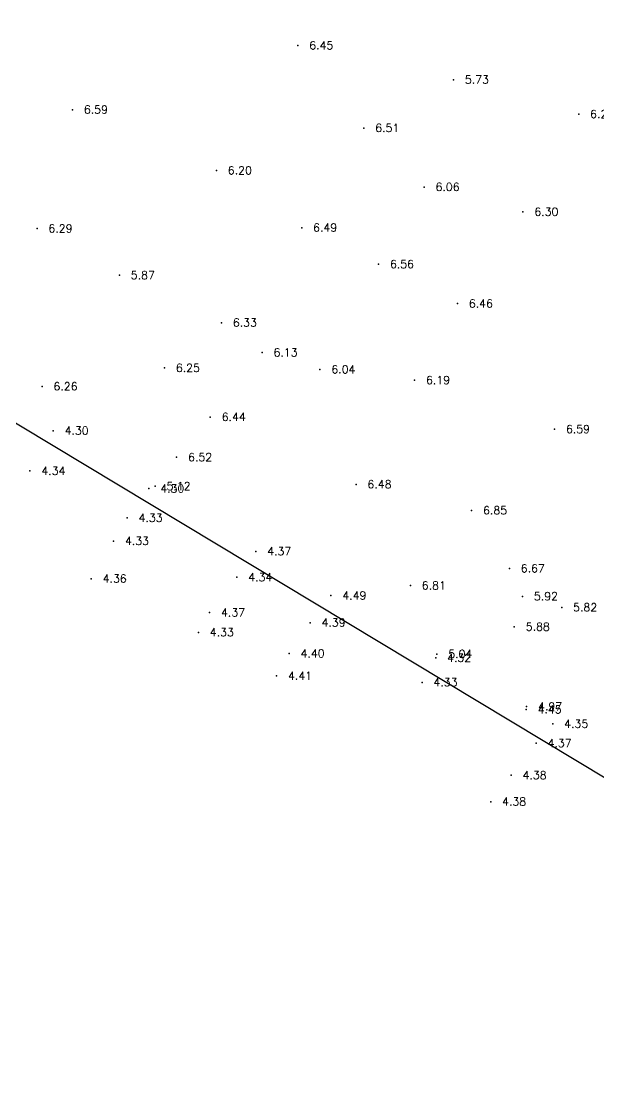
# Model space of a CAD drawing. Header units: millimetres. Extents: x 202260060 to 202696734, y 2689137542 to 2689595480.
# Drawn here: x 202347697 to 202401848, y 2689139291 to 2689237993 of the extents above; entities that cross this region are included whole.
import ezdxf

# ---------------------------------------------------------------- set-up
doc = ezdxf.new("R2010")
doc.units = ezdxf.units.MM
doc.header["$MEASUREMENT"] = 0
doc.layers.add('10', color=7, linetype='Continuous')
doc.layers.add('10-ELEV', color=1, linetype='Continuous')
doc.layers.add('海廣公司承租地線', color=112, linetype='Continuous', true_color=0x23e156)
doc.layers.get('0').off()
doc.styles.add('S6', font='SIMPLEX', dxfattribs={"height": 0.083333})

# ---------------------------------------------------------------- blocks, each defined once
blk = doc.blocks.new('10')
blk.add_point((0, 0))
at = {"layer": '10-ELEV', "style": 'S6'}
blk.add_attdef('ELEV', (2.14, -0.73), '', height=1.5, dxfattribs=at)

msp = doc.modelspace()

# ---------------------------------------------------------------- linework, layer by layer
at = {"layer": '海廣公司承租地線', "flags": 128}
msp.add_lwpolyline([(202486035, 2689206024, -0.417085), (202521358, 2689170353), (202524570, 2689168529), (202682456, 2689446356), (202682456, 2689446356), (202539467, 2689526368, -0.60837), (202480712, 2689504362), (202342372, 2689274198, -0.269318), (202324094, 2689243787), (202311038, 2689222066), (202448494, 2689139291), (202455884, 2689152294, -0.585526)], format="xyb", close=True, dxfattribs=at)

# ---------------------------------------------------------------- block references
at = {"layer": '10'}
ref = msp.add_blockref('10', (202373632, 2689235705, 6453), dxfattribs=dict(at, xscale=500, yscale=500, zscale=500))
ref.add_attrib('ELEV', '6.45', (202374704, 2689235342, 6453), dxfattribs={"layer": '10-ELEV', "height": 750, "style": 'S6'})
ref = msp.add_blockref('10', (202388215, 2689232495, 5732), dxfattribs=dict(at, xscale=500, yscale=500, zscale=500))
ref.add_attrib('ELEV', '5.73', (202389287, 2689232132, 5732), dxfattribs={"layer": '10-ELEV', "height": 750, "style": 'S6'})
ref = msp.add_blockref('10', (202352512, 2689229684, 6588), dxfattribs=dict(at, xscale=500, yscale=500, zscale=500))
ref.add_attrib('ELEV', '6.59', (202353584, 2689229321, 6588), dxfattribs={"layer": '10-ELEV', "height": 750, "style": 'S6'})
ref = msp.add_blockref('10', (202399951, 2689229267, 6214), dxfattribs=dict(at, xscale=500, yscale=500, zscale=500))
ref.add_attrib('ELEV', '6.21', (202401023, 2689228904, 6214), dxfattribs={"layer": '10-ELEV', "height": 750, "style": 'S6'})
ref = msp.add_blockref('10', (202379813, 2689227966, 6514), dxfattribs=dict(at, xscale=500, yscale=500, zscale=500))
ref.add_attrib('ELEV', '6.51', (202380885, 2689227603, 6514), dxfattribs={"layer": '10-ELEV', "height": 750, "style": 'S6'})
ref = msp.add_blockref('10', (202366001, 2689223986, 6202), dxfattribs=dict(at, xscale=500, yscale=500, zscale=500))
ref.add_attrib('ELEV', '6.20', (202367073, 2689223623, 6202), dxfattribs={"layer": '10-ELEV', "height": 750, "style": 'S6'})
ref = msp.add_blockref('10', (202385466, 2689222435, 6055), dxfattribs=dict(at, xscale=500, yscale=500, zscale=500))
ref.add_attrib('ELEV', '6.06', (202386538, 2689222072, 6055), dxfattribs={"layer": '10-ELEV', "height": 750, "style": 'S6'})
ref = msp.add_blockref('10', (202394726, 2689220103, 6296), dxfattribs=dict(at, xscale=500, yscale=500, zscale=500))
ref.add_attrib('ELEV', '6.30', (202395798, 2689219740, 6296), dxfattribs={"layer": '10-ELEV', "height": 750, "style": 'S6'})
ref = msp.add_blockref('10', (202349195, 2689218540, 6287), dxfattribs=dict(at, xscale=500, yscale=500, zscale=500))
ref.add_attrib('ELEV', '6.29', (202350267, 2689218177, 6287), dxfattribs={"layer": '10-ELEV', "height": 750, "style": 'S6'})
ref = msp.add_blockref('10', (202373995, 2689218621, 6493), dxfattribs=dict(at, xscale=500, yscale=500, zscale=500))
ref.add_attrib('ELEV', '6.49', (202375067, 2689218258, 6493), dxfattribs={"layer": '10-ELEV', "height": 750, "style": 'S6'})
ref = msp.add_blockref('10', (202381194, 2689215194, 6556), dxfattribs=dict(at, xscale=500, yscale=500, zscale=500))
ref.add_attrib('ELEV', '6.56', (202382266, 2689214831, 6556), dxfattribs={"layer": '10-ELEV', "height": 750, "style": 'S6'})
ref = msp.add_blockref('10', (202356911, 2689214164, 5868), dxfattribs=dict(at, xscale=500, yscale=500, zscale=500))
ref.add_attrib('ELEV', '5.87', (202357983, 2689213801, 5868), dxfattribs={"layer": '10-ELEV', "height": 750, "style": 'S6'})
ref = msp.add_blockref('10', (202388587, 2689211506, 6464), dxfattribs=dict(at, xscale=500, yscale=500, zscale=500))
ref.add_attrib('ELEV', '6.46', (202389659, 2689211143, 6464), dxfattribs={"layer": '10-ELEV', "height": 750, "style": 'S6'})
ref = msp.add_blockref('10', (202366472, 2689209715, 6329), dxfattribs=dict(at, xscale=500, yscale=500, zscale=500))
ref.add_attrib('ELEV', '6.33', (202367544, 2689209352, 6329), dxfattribs={"layer": '10-ELEV', "height": 750, "style": 'S6'})
ref = msp.add_blockref('10', (202370288, 2689206916, 6130), dxfattribs=dict(at, xscale=500, yscale=500, zscale=500))
ref.add_attrib('ELEV', '6.13', (202371360, 2689206553, 6130), dxfattribs={"layer": '10-ELEV', "height": 750, "style": 'S6'})
ref = msp.add_blockref('10', (202361133, 2689205470, 6253), dxfattribs=dict(at, xscale=500, yscale=500, zscale=500))
ref.add_attrib('ELEV', '6.25', (202362205, 2689205107, 6253), dxfattribs={"layer": '10-ELEV', "height": 750, "style": 'S6'})
ref = msp.add_blockref('10', (202375702, 2689205331, 6043), dxfattribs=dict(at, xscale=500, yscale=500, zscale=500))
ref.add_attrib('ELEV', '6.04', (202376774, 2689204968, 6043), dxfattribs={"layer": '10-ELEV', "height": 750, "style": 'S6'})
ref = msp.add_blockref('10', (202384576, 2689204326, 6190), dxfattribs=dict(at, xscale=500, yscale=500, zscale=500))
ref.add_attrib('ELEV', '6.19', (202385648, 2689203963, 6190), dxfattribs={"layer": '10-ELEV', "height": 750, "style": 'S6'})
ref = msp.add_blockref('10', (202349665, 2689203742, 6259), dxfattribs=dict(at, xscale=500, yscale=500, zscale=500))
ref.add_attrib('ELEV', '6.26', (202350737, 2689203379, 6259), dxfattribs={"layer": '10-ELEV', "height": 750, "style": 'S6'})
ref = msp.add_blockref('10', (202365430, 2689200874, 6435), dxfattribs=dict(at, xscale=500, yscale=500, zscale=500))
ref.add_attrib('ELEV', '6.44', (202366502, 2689200511, 6435), dxfattribs={"layer": '10-ELEV', "height": 750, "style": 'S6'})
ref = msp.add_blockref('10', (202350710, 2689199591, 4301), dxfattribs=dict(at, xscale=500, yscale=500, zscale=500))
ref.add_attrib('ELEV', '4.30', (202351782, 2689199228, 4301), dxfattribs={"layer": '10-ELEV', "height": 750, "style": 'S6'})
ref = msp.add_blockref('10', (202397688, 2689199734, 6588), dxfattribs=dict(at, xscale=500, yscale=500, zscale=500))
ref.add_attrib('ELEV', '6.59', (202398760, 2689199371, 6588), dxfattribs={"layer": '10-ELEV', "height": 750, "style": 'S6'})
ref = msp.add_blockref('10', (202362278, 2689197098, 6523), dxfattribs=dict(at, xscale=500, yscale=500, zscale=500))
ref.add_attrib('ELEV', '6.52', (202363350, 2689196735, 6523), dxfattribs={"layer": '10-ELEV', "height": 750, "style": 'S6'})
ref = msp.add_blockref('10', (202348530, 2689195818, 4340), dxfattribs=dict(at, xscale=500, yscale=500, zscale=500))
ref.add_attrib('ELEV', '4.34', (202349602, 2689195455, 4340), dxfattribs={"layer": '10-ELEV', "height": 750, "style": 'S6'})
ref = msp.add_blockref('10', (202359675, 2689194163, 4296), dxfattribs=dict(at, xscale=500, yscale=500, zscale=500))
ref.add_attrib('ELEV', '4.30', (202360747, 2689193800, 4296), dxfattribs={"layer": '10-ELEV', "height": 750, "style": 'S6'})
ref = msp.add_blockref('10', (202360264, 2689194390, 5118), dxfattribs=dict(at, xscale=500, yscale=500, zscale=500))
ref.add_attrib('ELEV', '5.12', (202361336, 2689194027, 5118), dxfattribs={"layer": '10-ELEV', "height": 750, "style": 'S6'})
ref = msp.add_blockref('10', (202379088, 2689194558, 6480), dxfattribs=dict(at, xscale=500, yscale=500, zscale=500))
ref.add_attrib('ELEV', '6.48', (202380160, 2689194195, 6480), dxfattribs={"layer": '10-ELEV', "height": 750, "style": 'S6'})
ref = msp.add_blockref('10', (202389920, 2689192117, 6853), dxfattribs=dict(at, xscale=500, yscale=500, zscale=500))
ref.add_attrib('ELEV', '6.85', (202390992, 2689191754, 6853), dxfattribs={"layer": '10-ELEV', "height": 750, "style": 'S6'})
ref = msp.add_blockref('10', (202357636, 2689191412, 4334), dxfattribs=dict(at, xscale=500, yscale=500, zscale=500))
ref.add_attrib('ELEV', '4.33', (202358708, 2689191049, 4334), dxfattribs={"layer": '10-ELEV', "height": 750, "style": 'S6'})
ref = msp.add_blockref('10', (202356363, 2689189241, 4333), dxfattribs=dict(at, xscale=500, yscale=500, zscale=500))
ref.add_attrib('ELEV', '4.33', (202357435, 2689188878, 4333), dxfattribs={"layer": '10-ELEV', "height": 750, "style": 'S6'})
ref = msp.add_blockref('10', (202369692, 2689188275, 4368), dxfattribs=dict(at, xscale=500, yscale=500, zscale=500))
ref.add_attrib('ELEV', '4.37', (202370764, 2689187912, 4368), dxfattribs={"layer": '10-ELEV', "height": 750, "style": 'S6'})
ref = msp.add_blockref('10', (202393452, 2689186677, 6665), dxfattribs=dict(at, xscale=500, yscale=500, zscale=500))
ref.add_attrib('ELEV', '6.67', (202394524, 2689186314, 6665), dxfattribs={"layer": '10-ELEV', "height": 750, "style": 'S6'})
ref = msp.add_blockref('10', (202354274, 2689185716, 4361), dxfattribs=dict(at, xscale=500, yscale=500, zscale=500))
ref.add_attrib('ELEV', '4.36', (202355346, 2689185353, 4361), dxfattribs={"layer": '10-ELEV', "height": 750, "style": 'S6'})
ref = msp.add_blockref('10', (202367913, 2689185846, 4338), dxfattribs=dict(at, xscale=500, yscale=500, zscale=500))
ref.add_attrib('ELEV', '4.34', (202368985, 2689185483, 4338), dxfattribs={"layer": '10-ELEV', "height": 750, "style": 'S6'})
ref = msp.add_blockref('10', (202376735, 2689184138, 4494), dxfattribs=dict(at, xscale=500, yscale=500, zscale=500))
ref.add_attrib('ELEV', '4.49', (202377807, 2689183775, 4494), dxfattribs={"layer": '10-ELEV', "height": 750, "style": 'S6'})
ref = msp.add_blockref('10', (202384180, 2689185073, 6808), dxfattribs=dict(at, xscale=500, yscale=500, zscale=500))
ref.add_attrib('ELEV', '6.81', (202385252, 2689184710, 6808), dxfattribs={"layer": '10-ELEV', "height": 750, "style": 'S6'})
ref = msp.add_blockref('10', (202394684, 2689184062, 5919), dxfattribs=dict(at, xscale=500, yscale=500, zscale=500))
ref.add_attrib('ELEV', '5.92', (202395756, 2689183699, 5919), dxfattribs={"layer": '10-ELEV', "height": 750, "style": 'S6'})
ref = msp.add_blockref('10', (202365363, 2689182545, 4366), dxfattribs=dict(at, xscale=500, yscale=500, zscale=500))
ref.add_attrib('ELEV', '4.37', (202366435, 2689182182, 4366), dxfattribs={"layer": '10-ELEV', "height": 750, "style": 'S6'})
ref = msp.add_blockref('10', (202398360, 2689183022, 5821), dxfattribs=dict(at, xscale=500, yscale=500, zscale=500))
ref.add_attrib('ELEV', '5.82', (202399432, 2689182659, 5821), dxfattribs={"layer": '10-ELEV', "height": 750, "style": 'S6'})
ref = msp.add_blockref('10', (202374783, 2689181590, 4392), dxfattribs=dict(at, xscale=500, yscale=500, zscale=500))
ref.add_attrib('ELEV', '4.39', (202375855, 2689181227, 4392), dxfattribs={"layer": '10-ELEV', "height": 750, "style": 'S6'})
ref = msp.add_blockref('10', (202393920, 2689181208, 5877), dxfattribs=dict(at, xscale=500, yscale=500, zscale=500))
ref.add_attrib('ELEV', '5.88', (202394992, 2689180845, 5877), dxfattribs={"layer": '10-ELEV', "height": 750, "style": 'S6'})
ref = msp.add_blockref('10', (202364313, 2689180681, 4332), dxfattribs=dict(at, xscale=500, yscale=500, zscale=500))
ref.add_attrib('ELEV', '4.33', (202365385, 2689180318, 4332), dxfattribs={"layer": '10-ELEV', "height": 750, "style": 'S6'})
ref = msp.add_blockref('10', (202372823, 2689178700, 4399), dxfattribs=dict(at, xscale=500, yscale=500, zscale=500))
ref.add_attrib('ELEV', '4.40', (202373895, 2689178337, 4399), dxfattribs={"layer": '10-ELEV', "height": 750, "style": 'S6'})
ref = msp.add_blockref('10', (202386549, 2689178291, 4320), dxfattribs=dict(at, xscale=500, yscale=500, zscale=500))
ref.add_attrib('ELEV', '4.32', (202387621, 2689177928, 4320), dxfattribs={"layer": '10-ELEV', "height": 750, "style": 'S6'})
ref = msp.add_blockref('10', (202386660, 2689178650, 5039), dxfattribs=dict(at, xscale=500, yscale=500, zscale=500))
ref.add_attrib('ELEV', '5.04', (202387732, 2689178287, 5039), dxfattribs={"layer": '10-ELEV', "height": 750, "style": 'S6'})
ref = msp.add_blockref('10', (202371644, 2689176613, 4408), dxfattribs=dict(at, xscale=500, yscale=500, zscale=500))
ref.add_attrib('ELEV', '4.41', (202372716, 2689176250, 4408), dxfattribs={"layer": '10-ELEV', "height": 750, "style": 'S6'})
ref = msp.add_blockref('10', (202385269, 2689176000, 4332), dxfattribs=dict(at, xscale=500, yscale=500, zscale=500))
ref.add_attrib('ELEV', '4.33', (202386341, 2689175637, 4332), dxfattribs={"layer": '10-ELEV', "height": 750, "style": 'S6'})
ref = msp.add_blockref('10', (202395036, 2689173456, 4445), dxfattribs=dict(at, xscale=500, yscale=500, zscale=500))
ref.add_attrib('ELEV', '4.45', (202396108, 2689173093, 4445), dxfattribs={"layer": '10-ELEV', "height": 750, "style": 'S6'})
ref = msp.add_blockref('10', (202395076, 2689173739, 4974), dxfattribs=dict(at, xscale=500, yscale=500, zscale=500))
ref.add_attrib('ELEV', '4.97', (202396148, 2689173376, 4974), dxfattribs={"layer": '10-ELEV', "height": 750, "style": 'S6'})
ref = msp.add_blockref('10', (202397518, 2689172110, 4347), dxfattribs=dict(at, xscale=500, yscale=500, zscale=500))
ref.add_attrib('ELEV', '4.35', (202398590, 2689171747, 4347), dxfattribs={"layer": '10-ELEV', "height": 750, "style": 'S6'})
ref = msp.add_blockref('10', (202395961, 2689170295, 4365), dxfattribs=dict(at, xscale=500, yscale=500, zscale=500))
ref.add_attrib('ELEV', '4.37', (202397033, 2689169932, 4365), dxfattribs={"layer": '10-ELEV', "height": 750, "style": 'S6'})
ref = msp.add_blockref('10', (202393620, 2689167293, 4376), dxfattribs=dict(at, xscale=500, yscale=500, zscale=500))
ref.add_attrib('ELEV', '4.38', (202394692, 2689166930, 4376), dxfattribs={"layer": '10-ELEV', "height": 750, "style": 'S6'})
ref = msp.add_blockref('10', (202391705, 2689164815, 4381), dxfattribs=dict(at, xscale=500, yscale=500, zscale=500))
ref.add_attrib('ELEV', '4.38', (202392777, 2689164452, 4381), dxfattribs={"layer": '10-ELEV', "height": 750, "style": 'S6'})

doc.saveas('drawing.dxf')
